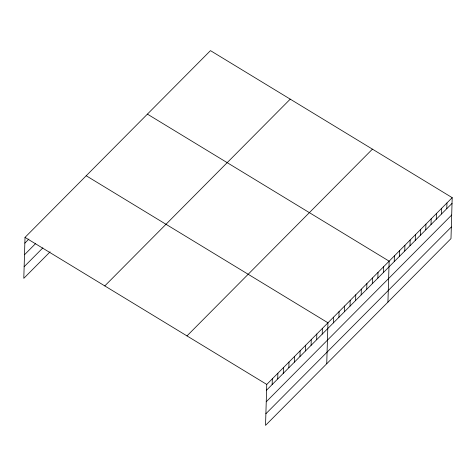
<?xml version="1.0" encoding="UTF-8"?>
<svg xmlns="http://www.w3.org/2000/svg" width="476" height="476" viewBox="0 0 476 476"><rect width="100%" height="100%" fill="white"/><g stroke="black" fill="none" stroke-linecap="round" stroke-linejoin="round"><path stroke-width="0.71" d="M452.2 197.665L266.756 384.43L265.537 425.371L450.986 238.607L452.2 197.665L210.463 50.629L25.014 237.393L23.8 278.335L50.099 251.852M272.147 384.566L272.32 378.825M277.71 378.961L277.883 373.22M283.274 373.357L283.446 367.621M288.837 367.758L289.009 362.016M294.4 362.153L294.573 356.411M299.963 356.548L300.136 350.812M305.527 350.949L305.699 345.207M311.09 345.344L311.262 339.602M316.653 339.739L316.826 333.997M322.216 334.14L322.389 328.398M326.738 363.741L327.952 322.793L86.21 175.757M333.343 322.93L333.515 317.189M338.906 317.331L339.079 311.59M344.469 311.726L344.642 305.985M350.033 306.122L350.205 300.38M355.596 300.523L355.768 294.781M361.159 294.918L361.332 289.176M366.722 289.313L366.895 283.571M372.286 283.708L372.458 277.972M377.849 278.109L378.021 272.367M383.412 272.504L383.585 266.762M387.934 302.111L389.148 261.163L147.411 114.127M394.235 261.61L394.402 255.868M399.489 256.32L399.656 250.578M404.743 251.025L404.909 245.289M409.997 245.735L410.163 239.993M415.25 240.445L415.417 234.704M420.504 235.15L420.677 229.414M425.758 229.86L425.931 224.119M431.012 224.571L431.185 218.829M436.266 219.275L436.438 213.54M441.52 213.986L441.692 208.244M446.774 208.696L446.946 202.954M24.847 243.129L28.893 239.053M24.502 254.749L35.629 243.545M24.145 266.721L42.858 247.871M104.791 285.915L290.235 99.151M186.979 335.907L372.428 149.143M266.584 390.165L452.027 203.401M266.239 401.786L451.682 215.021M265.882 413.757L451.331 226.992M25.014 237.393L266.756 384.43"/></g></svg>
